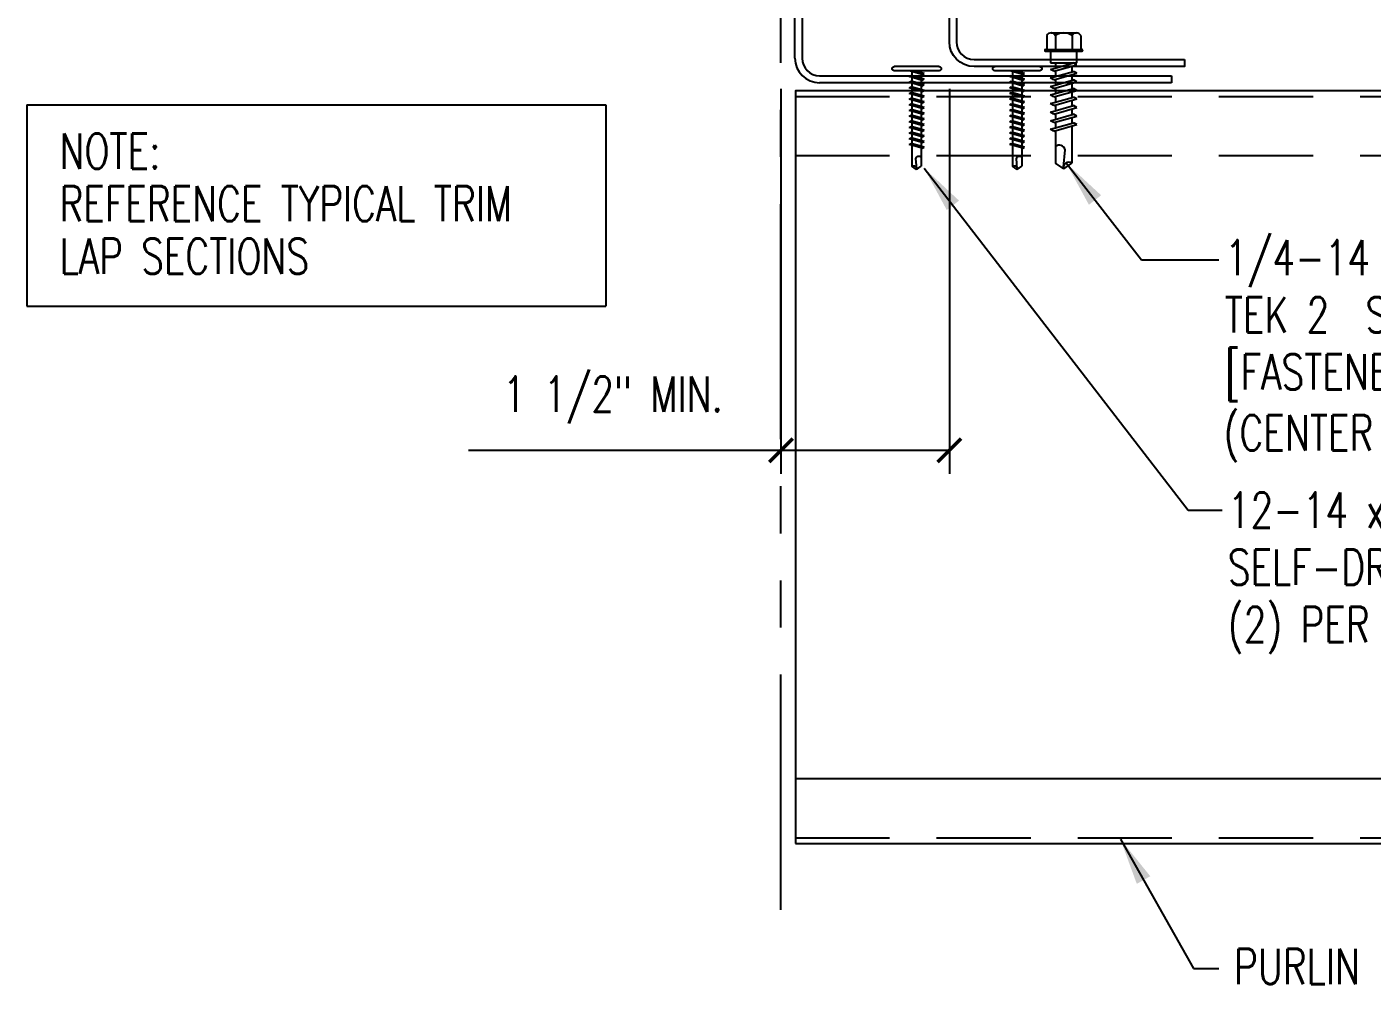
# Model space of a CAD drawing. Extents: x 11.3 to 38, y 14.6 to 44.4.
# Drawn here: x 11.29 to 25.58, y 14.64 to 24.81 of the extents above; entities that cross this region are included whole.
import ezdxf

# ---------------------------------------------------------------- set-up
doc = ezdxf.new("R2010")
doc.units = 0
doc.header["$LTSCALE"] = 4
doc.header["$MEASUREMENT"] = 0
doc.linetypes.add('HIDDEN', pattern=[0.375, 0.25, -0.125])
doc.linetypes.add('PHANTOM', pattern=[2.5, 1.25, -0.25, 0.25, -0.25, 0.25, -0.25])
doc.layers.get('0').update_dxf_attribs({"linetype": 'CONTINUOUS'})
doc.layers.get('DEFPOINTS').update_dxf_attribs({"linetype": 'CONTINUOUS'})
for name, color, linetype in [('FASTENER', 9, 'CONTINUOUS'), ('STLA', 12, 'CONTINUOUS'), ('TEXT', 2, 'CONTINUOUS')]:
    doc.layers.add(name, color=color, linetype=linetype)
doc.styles.add('TEXT1', font='ROMANS.shx', dxfattribs={"width": 0.75, "height": 0.375})
doc.dimstyles.new('DETAIL$0', dxfattribs={"dimscale": 4, "dimtxt": 0.09375, "dimasz": 0.0625, "dimexe": 0.0625, "dimexo": 0.125, "dimgap": 0.0625, "dimtad": 1, "dimdec": 4, "dimzin": 3, "dimdsep": 46, "dimlunit": 4, "dimtxsty": 'TEXT1', "dimblk": 'ARCHTICK', "dimcen": 0.0625, "dimclrd": 7, "dimclre": 7, "dimclrt": 2, "dimadec": 0, "dimazin": 0, "dimtfac": 0.59375, "dimtdec": 4, "dimtmove": 0, "dimatfit": 3, "dimfxl": 0, "dimfrac": 2, "dimtolj": 1, "dimtzin": 3, "dimarcsym": 0})
doc.dimstyles.new('DETAIL$7', dxfattribs={"dimscale": 4, "dimtxt": 0.09375, "dimasz": 0.125, "dimexe": 0.0625, "dimexo": 0.125, "dimgap": 0.0625, "dimtad": 1, "dimdec": 4, "dimzin": 3, "dimdsep": 46, "dimlunit": 4, "dimtxsty": 'TEXT1', "dimblk": 'ARCHTICK', "dimcen": 0.0625, "dimclrd": 7, "dimclre": 7, "dimclrt": 2, "dimadec": 0, "dimazin": 0, "dimtfac": 0.59375, "dimtdec": 4, "dimtmove": 2, "dimatfit": 3, "dimfxl": 0, "dimfrac": 2, "dimtolj": 1, "dimtzin": 3, "dimarcsym": 0})

# ---------------------------------------------------------------- blocks, each defined once
blk = doc.blocks.new('MB_DO5')
for p, q in [((-0.181, 0.167), (-0.181, 0.018)), ((-0.135, 0.193), (0.135, 0.193)), ((-0.089, 0.167), (-0.089, 0.018)), ((0.089, 0.167), (0.089, 0.018)), ((0.181, 0.167), (0.181, 0.018)), ((-0.193, 0.018), (0.193, 0.018)), ((-0.193, 0), (0.193, 0)), ((-0.181, 0.018), (0.181, 0.018)), ((-0.139, 0), (-0.139, -0.123)), ((-0.139, -0.123), (0.139, -0.123)), ((-0.139, -0.194), (0.104, -0.124)), ((-0.086, -0.123), (-0.086, -0.179)), ((0.139, -0.145), (0.104, -0.124)), ((0.139, -0.123), (0.139, 0)), ((-0.104, -0.214), (-0.139, -0.194)), ((-0.139, -0.285), (0.104, -0.215)), ((-0.104, -0.305), (-0.139, -0.285)), ((-0.104, -0.214), (0.139, -0.145)), ((-0.104, -0.305), (0.139, -0.235)), ((-0.086, -0.209), (-0.086, -0.27)), ((0.086, -0.16), (0.086, -0.22)), ((0.086, -0.251), (0.086, -0.311)), ((0.139, -0.235), (0.104, -0.215)), ((-0.139, -0.376), (0.104, -0.306)), ((-0.104, -0.396), (-0.139, -0.376)), ((-0.139, -0.466), (0.104, -0.397)), ((-0.104, -0.396), (0.139, -0.326)), ((-0.104, -0.487), (0.139, -0.417)), ((-0.086, -0.3), (-0.086, -0.36)), ((-0.086, -0.391), (-0.086, -0.451)), ((0.086, -0.341), (0.086, -0.402)), ((0.139, -0.326), (0.104, -0.306)), ((0.139, -0.417), (0.104, -0.397)), ((-0.104, -0.487), (-0.139, -0.466)), ((-0.139, -0.557), (0.104, -0.488)), ((-0.104, -0.577), (-0.139, -0.557)), ((-0.104, -0.577), (0.139, -0.508)), ((-0.086, -0.482), (-0.086, -0.542)), ((0.086, -0.432), (0.086, -0.493)), ((0.086, -0.523), (0.086, -0.584)), ((0.139, -0.508), (0.104, -0.488)), ((-0.139, -0.648), (0.104, -0.579)), ((-0.104, -0.668), (-0.139, -0.648)), ((-0.139, -0.739), (0.104, -0.67)), ((-0.104, -0.668), (0.139, -0.599)), ((-0.104, -0.759), (0.139, -0.69)), ((-0.086, -0.572), (-0.086, -0.633)), ((-0.086, -0.663), (-0.086, -0.724)), ((0.086, -0.614), (0.086, -0.675)), ((0.086, -0.705), (0.086, -0.766)), ((0.139, -0.599), (0.104, -0.579)), ((0.139, -0.69), (0.104, -0.67)), ((-0.104, -0.759), (-0.139, -0.739)), ((-0.139, -0.83), (0.104, -0.761)), ((-0.104, -0.85), (-0.139, -0.83)), ((-0.104, -0.85), (0.139, -0.781)), ((-0.086, -0.754), (-0.086, -0.815)), ((-0.086, -0.845), (-0.086, -1.189)), ((0.086, -0.796), (0.086, -1.189)), ((0.139, -0.781), (0.104, -0.761)), ((-0.002, -1.234), (0.014, -1.048)), ((0, -1.25), (-0.086, -1.189)), ((0, -1.25), (0.086, -1.189))]:
    blk.add_line(p, q)
for centre, radius, start, end in [((-0.135, 0.141), 0.0527, 29.8754, 150.1246), ((0, 0.029), 0.164, 56.9974, 123.0026), ((0.135, 0.141), 0.0527, 29.8754, 150.1246), ((-0.193, 0.009), 0.00894, 90, 270), ((0.193, 0.009), 0.00894, 270, 90), ((-0.046, -1.06), 0.0615, 11.1445, 130.906), ((0.054, -1.236), 0.0563, 55.4585, 194.8454)]:
    blk.add_arc(centre, radius, start, end)
blk = doc.blocks.new('_ArchTick')
at = {"color": 0, "linetype": 'ByBlock', "const_width": 0.15}
blk.add_lwpolyline([(-0.5, -0.5), (0.5, 0.5)], dxfattribs=at)
blk = doc.blocks.new('FD-F5')
at = {"layer": 'TEXT', "style": 'TEXT1', "width": 0.75}
for s, p in [('1/4-14 x 1 1/4 SHOULDER', (0.0047, -0.0408)), ('TEK 2  SELF-DRILLER', (0.0047, -0.1926)), ('[FASTENER #5]', (0.0047, -0.3444))]:
    blk.add_text(s, height=0.09375, dxfattribs=at).set_placement(p)
blk.add_attdef('(QUANTITY)', (0.8792, -0.3444), '', height=0.0938, dxfattribs=at)
blk = doc.blocks.new('SD3')
at = {"layer": 'FASTENER'}
for p, q in [((-0.24, 0.082), (0.24, 0.082)), ((-0.24, 0.037), (0.24, 0.037)), ((-0.078, 0.008), (0.023, 0.037)), ((-0.058, -0.003), (-0.078, 0.008)), ((-0.058, -0.003), (0.08, 0.036)), ((-0.048, 0.037), (-0.048, 0.017)), ((0.05, 0.027), (0.05, -0.016)), ((-0.078, -0.052), (0.06, -0.013)), ((-0.058, -0.064), (-0.078, -0.052)), ((-0.078, -0.112), (0.06, -0.073)), ((-0.058, -0.124), (-0.078, -0.112)), ((-0.078, -0.172), (0.06, -0.133)), ((-0.058, -0.064), (0.08, -0.024)), ((-0.058, -0.124), (0.08, -0.084)), ((-0.048, -0.001), (-0.048, -0.044)), ((-0.048, -0.061), (-0.048, -0.104)), ((-0.048, -0.121), (-0.048, -0.164)), ((0.05, -0.033), (0.05, -0.076)), ((0.05, -0.093), (0.05, -0.136)), ((0.08, -0.024), (0.06, -0.013)), ((0.08, -0.084), (0.06, -0.073)), ((0.08, -0.144), (0.06, -0.133)), ((-0.058, -0.184), (-0.078, -0.172)), ((-0.078, -0.232), (0.06, -0.193)), ((-0.058, -0.244), (-0.078, -0.232)), ((-0.078, -0.292), (0.06, -0.253)), ((-0.058, -0.184), (0.08, -0.144)), ((-0.058, -0.244), (0.08, -0.204)), ((-0.058, -0.304), (0.08, -0.264)), ((-0.048, -0.181), (-0.048, -0.224)), ((-0.048, -0.241), (-0.048, -0.284)), ((0.05, -0.153), (0.05, -0.196)), ((0.05, -0.213), (0.05, -0.256)), ((0.05, -0.273), (0.05, -0.316)), ((0.08, -0.204), (0.06, -0.193)), ((0.08, -0.264), (0.06, -0.253)), ((-0.058, -0.304), (-0.078, -0.292)), ((-0.078, -0.353), (0.06, -0.313)), ((-0.058, -0.364), (-0.078, -0.353)), ((-0.078, -0.413), (0.06, -0.373)), ((-0.058, -0.424), (-0.078, -0.413)), ((-0.058, -0.364), (0.08, -0.325)), ((-0.058, -0.424), (0.08, -0.385)), ((-0.048, -0.301), (-0.048, -0.344)), ((-0.048, -0.361), (-0.048, -0.404)), ((-0.048, -0.421), (-0.048, -0.464)), ((0.05, -0.333), (0.05, -0.376)), ((0.05, -0.393), (0.05, -0.436)), ((0.08, -0.325), (0.06, -0.313)), ((0.08, -0.385), (0.06, -0.373)), ((-0.078, -0.473), (0.06, -0.433)), ((-0.058, -0.484), (-0.078, -0.473)), ((-0.078, -0.533), (0.06, -0.493)), ((-0.058, -0.544), (-0.078, -0.533)), ((-0.078, -0.593), (0.06, -0.553)), ((-0.058, -0.484), (0.08, -0.445)), ((-0.058, -0.544), (0.08, -0.505)), ((-0.058, -0.604), (0.08, -0.565)), ((-0.048, -0.481), (-0.048, -0.524)), ((-0.048, -0.541), (-0.048, -0.584)), ((0.05, -0.453), (0.05, -0.496)), ((0.05, -0.513), (0.05, -0.556)), ((0.08, -0.445), (0.06, -0.433)), ((0.08, -0.505), (0.06, -0.493)), ((0.08, -0.565), (0.06, -0.553)), ((-0.058, -0.604), (-0.078, -0.593)), ((-0.078, -0.653), (0.06, -0.614)), ((-0.058, -0.664), (-0.078, -0.653)), ((-0.078, -0.713), (0.06, -0.674)), ((-0.058, -0.724), (-0.078, -0.713)), ((-0.058, -0.664), (0.08, -0.625)), ((-0.058, -0.724), (0.08, -0.685)), ((-0.048, -0.601), (-0.048, -0.644)), ((-0.048, -0.662), (-0.048, -0.704)), ((0.05, -0.573), (0.05, -0.616)), ((0.05, -0.634), (0.05, -0.676)), ((0.05, -0.694), (0.05, -0.737)), ((0.08, -0.625), (0.06, -0.614)), ((0.08, -0.685), (0.06, -0.674)), ((-0.078, -0.773), (0.06, -0.734)), ((-0.058, -0.785), (-0.078, -0.773)), ((-0.058, -0.785), (0.08, -0.745)), ((-0.048, -0.722), (-0.048, -0.765)), ((-0.048, -0.782), (-0.048, -0.977)), ((0.05, -0.754), (0.05, -0.977)), ((0.08, -0.745), (0.06, -0.734)), ((0.001, -1.011), (-0.048, -0.977)), ((0, -1.003), (0.009, -0.896)), ((0.001, -1.011), (0.05, -0.977))]:
    blk.add_line(p, q, dxfattribs=at)
for centre, radius, start, end in [((-0.238, 0.06), 0.0227, 94.6639, 265.3361), ((0.238, 0.06), 0.0227, 274.6639, 85.3361), ((-0.025, -0.903), 0.0349, 11.1445, 130.906), ((0.032, -1.003), 0.032, 55.4585, 194.8454)]:
    blk.add_arc(centre, radius, start, end, dxfattribs=at)
blk = doc.blocks.new('FD-F12a')
at = {"layer": 'TEXT', "style": 'TEXT1', "width": 0.75}
for s, p in [('12-14 x 1 PANCAKE HEAD', (0.0047, -0.0408)), ('SELF-DRILLER [FASTENER #12A]', (0.0047, -0.1926))]:
    blk.add_text(s, height=0.09375, dxfattribs=at).set_placement(p)
blk.add_attdef('(QUANTITY)', (0.0047, -0.3444), '', height=0.0938, dxfattribs=at)
blk = doc.blocks.new('A$C30686E82')
for p, q in [((-2.715, 0.761), (3.437, 0.761)), ((-2.715, 0.761), (-2.715, -1.379)), ((3.437, 0.761), (3.437, -1.379)), ((-2.715, -1.379), (3.437, -1.379))]:
    blk.add_line(p, q)
at = {"layer": 'TEXT', "style": 'TEXT1', "width": 0.75}
for s, p in [('NOTE:', (-2.368, 0.081)), ('REFERENCE TYPICAL TRIM', (-2.368, -0.477)), ('LAP SECTIONS', (-2.368, -1.035))]:
    blk.add_text(s, height=0.375, dxfattribs=at).set_placement(p)
blk = doc.blocks.new('*D20')
at = {"layer": 'DEFPOINTS', "color": 0}
for p in [(19.301, 24.652), (21.091, 24.652), (19.301, 20.31)]:
    blk.add_point(p, dxfattribs=at)
at = {"layer": 'TEXT', "color": 7, "lineweight": -2}
for p, q in [((19.301, 24.152), (19.301, 20.06)), ((21.091, 24.152), (21.091, 20.06)), ((19.301, 20.31), (15.98, 20.31)), ((21.091, 20.31), (19.301, 20.31))]:
    blk.add_line(p, q, dxfattribs=at)
at = {"layer": 'TEXT', "color": 7, "lineweight": -2, "xscale": 0.25, "yscale": 0.25, "zscale": 0.25, "rotation": 180}
blk.add_blockref('_ArchTick', (19.301, 20.31), dxfattribs=at)
at = {"layer": 'TEXT', "color": 7, "lineweight": -2, "xscale": 0.25, "yscale": 0.25, "zscale": 0.25}
blk.add_blockref('_ArchTick', (21.091, 20.31), dxfattribs=at)
at = {"layer": 'TEXT', "color": 2, "insert": (17.516, 20.846), "char_height": 0.375, "attachment_point": 5, "style": 'TEXT1'}
blk.add_mtext('\\A1;1 1/2" MIN.', dxfattribs=at)

msp = doc.modelspace()

# ---------------------------------------------------------------- linework, layer by layer
at = {"layer": 'STLA', "color": 8, "linetype": 'PHANTOM', "ltscale": 0.5}
msp.add_line((19.30132, 15.42789), (19.30132, 39.65322), dxfattribs=at)
at = {"layer": 'STLA'}
for p, q in [((19.45067, 24.47834), (19.45067, 30.21614)), ((19.52537, 30.21614), (19.52537, 24.47834)), ((19.71287, 24.29084), (23.45067, 24.29084)), ((23.45067, 24.21614), (19.71287, 24.21614)), ((23.45067, 24.29084), (23.45067, 24.21614)), ((19.4552, 16.82115), (34.11305, 16.82115))]:
    msp.add_line(p, q, dxfattribs=at)
at = {"layer": 'STLA', "color": 251, "linetype": 'HIDDEN'}
for p, q in [((19.4552, 24.07191), (34.11305, 24.07191)), ((19.4552, 23.44227), (34.11305, 23.44227)), ((19.4552, 16.19151), (34.11305, 16.19151))]:
    msp.add_line(p, q, dxfattribs=at)
at = {"layer": 'STLA'}
msp.add_lwpolyline([(23.59135, 24.46405), (23.59135, 24.38935), (21.35355, 24.38935, -0.41421356), (21.09135, 24.65155), (21.09135, 27.76435), (21.16605, 27.76435), (21.16605, 24.65155, 0.41421356), (21.35355, 24.46405)], format="xyb", close=True, dxfattribs=at)
for points in [[(34.11305, 24.13171), (19.4552, 24.13171), (19.4552, 16.13171)], [(19.4552, 16.13171), (34.11305, 16.13171)]]:
    msp.add_lwpolyline(points, dxfattribs=at)
for radius in [0.2622, 0.1875]:
    msp.add_arc((19.71287, 24.47834), radius, 180, 270, dxfattribs=at)

# ---------------------------------------------------------------- block references
msp.add_blockref('A$C30686E82', (14.00355, 23.22124))
at = {"layer": 'FASTENER'}
msp.add_blockref('MB_DO5', (22.30626, 24.55253), dxfattribs=at)
at = {"layer": 'FASTENER', "xscale": -1}
for p in [(20.74393, 24.30603), (21.81301, 24.30603)]:
    msp.add_blockref('SD3', p, dxfattribs=at)
at = {"layer": 'TEXT', "xscale": 4, "yscale": 4, "zscale": 4}
for name, p, values in [('FD-F5', (23.99973, 22.33355), {'(QUANTITY)': '@ 24" O.C.'}), ('FD-F12a', (24.03133, 19.65032), {'(QUANTITY)': '(2) PER CONN. @ EA. PURLIN'})]:
    msp.add_blockref(name, p, dxfattribs=at).add_auto_attribs(values)

# ---------------------------------------------------------------- texts
at = {"layer": 'TEXT', "style": 'TEXT1', "width": 0.75}
for s, p in [('(CENTER IN SLOT)', (24.00584, 20.30895)), ('PURLIN', (24.116, 14.63741))]:
    msp.add_text(s, height=0.375, dxfattribs=at).set_placement(p)

# ---------------------------------------------------------------- dimensions: what is measured, and where the dimension line sits
at = {"layer": 'TEXT'}
dim = msp.add_linear_dim(base=(19.30132, 20.31038), p1=(21.09135, 24.65155), p2=(19.30132, 24.65155), text='1 1/2" MIN.', dimstyle='DETAIL$0', dxfattribs=at)
dim.commit()
dim.dimension.update_dxf_attribs({"geometry": '*D20', "text_midpoint": (17.51561, 20.8461)})

# ---------------------------------------------------------------- leaders
for points in [[(20.82316, 23.30973), (23.62779, 19.67575), (23.98904, 19.67575)], [(22.33138, 23.36487), (23.13352, 22.33552), (23.95369, 22.33552)]]:
    msp.add_leader(points, dimstyle='DETAIL$7', dxfattribs=at)
at = {"layer": 'TEXT', "color": 7}
msp.add_leader([(22.90806, 16.17844), (23.68606, 14.80327), (23.95342, 14.80327)], dimstyle='DETAIL$7', override={"dimtmove": 0, "dimfrac": 0}, dxfattribs=at)

doc.saveas('drawing.dxf')
